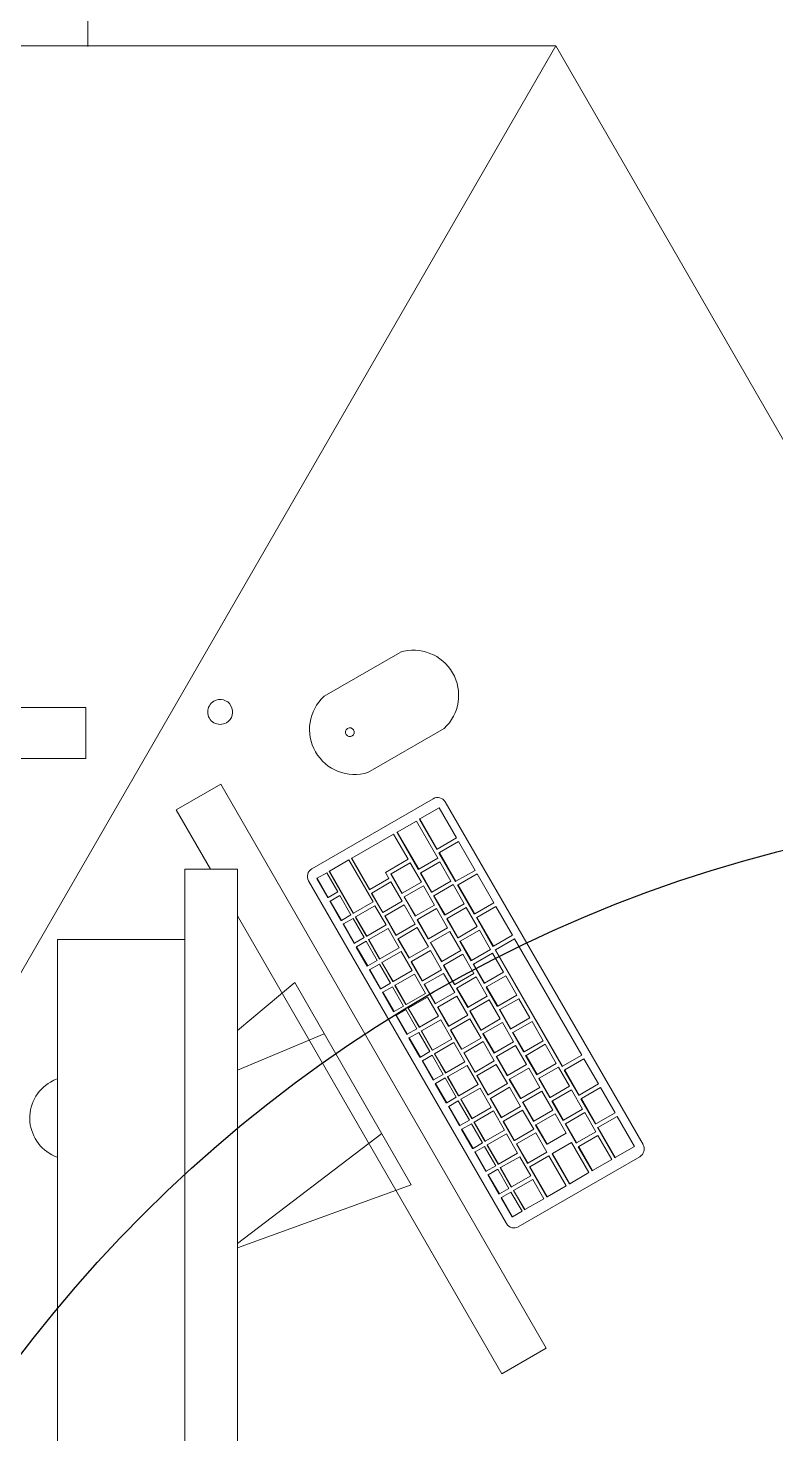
# Model space of a CAD drawing. Header units: millimetres. Extents: x 155920 to 295199, y -4084 to 97293.
# Drawn here: x 165375 to 165915, y 17481 to 18495 of the extents above; entities that cross this region are included whole.
import ezdxf

# ---------------------------------------------------------------- set-up
doc = ezdxf.new("R2010")
doc.units = ezdxf.units.MM
doc.header["$MEASUREMENT"] = 0
for name, color, linetype, lineweight in [('A-GENM', 8, 'CONTINUOUS', 9), ('E-ELEC-EQPM', 8, 'CONTINUOUS', 9), ('I-FURN', 8, 'CONTINUOUS', 9)]:
    doc.layers.add(name, color=color, linetype=linetype, lineweight=lineweight)
doc.layers.add('Social Distancing', color=7, linetype='CONTINUOUS')

msp = doc.modelspace()

# ---------------------------------------------------------------- linework, layer by layer
at = {"layer": 'A-GENM'}
for p, q in [((165643.6, 18044.7), (165588.7, 18013)), ((165620.4, 17958), (165675.4, 17989.8)), ((165667.4, 17939.1), (165579.8, 17888.5)), ((165671.7, 17932.5), (165657.9, 17924.5)), ((165684.2, 17910.8), (165671.7, 17932.5)), ((165818.9, 17689.5), (165676.1, 17936.8)), ((165655.3, 17923), (165641.5, 17915)), ((165670.8, 17896.2), (165655.3, 17923)), ((165657.6, 17924.3), (165657.9, 17924.5)), ((165670.1, 17902.7), (165657.6, 17924.3)), ((165657.9, 17924.5), (165670.4, 17902.8)), ((165638.9, 17913.5), (165608.7, 17896.1)), ((165649.4, 17895.4), (165638.9, 17913.5)), ((165641.2, 17914.9), (165641.5, 17915)), ((165656.7, 17888), (165641.2, 17914.9)), ((165641.5, 17915), (165657, 17888.2)), ((165670.1, 17902.7), (165670.4, 17902.8)), ((165670.4, 17902.8), (165684.2, 17910.8)), ((165685.7, 17908.2), (165671.9, 17900.2)), ((165697.7, 17887.4), (165685.7, 17908.2)), ((165606.6, 17894.9), (165592.5, 17886.8)), ((165624.1, 17864.6), (165606.6, 17894.9)), ((165608.5, 17896), (165608.7, 17896.1)), ((165621.5, 17873.4), (165608.5, 17896)), ((165608.7, 17896.1), (165621.7, 17873.6)), ((165633, 17885.9), (165649.4, 17895.4)), ((165650.9, 17892.8), (165637.1, 17884.8)), ((165658.9, 17878.9), (165650.9, 17892.8)), ((165657, 17888.2), (165670.8, 17896.2)), ((165672.3, 17893.6), (165658.5, 17885.6)), ((165671.6, 17900.1), (165671.9, 17900.2)), ((165683.6, 17879.3), (165671.6, 17900.1)), ((165671.9, 17900.2), (165683.9, 17879.5)), ((165680.3, 17879.7), (165672.3, 17893.6)), ((165590.6, 17885.6), (165583.7, 17881.7)), ((165598.6, 17871.8), (165590.6, 17885.6)), ((165592.3, 17886.6), (165592.5, 17886.8)), ((165609.8, 17856.3), (165592.3, 17886.6)), ((165592.5, 17886.8), (165610, 17856.5)), ((165635.5, 17881.6), (165633, 17885.9)), ((165636.9, 17884.6), (165637.1, 17884.8)), ((165644.9, 17870.8), (165636.9, 17884.6)), ((165637.1, 17884.8), (165645.1, 17870.9)), ((165656.7, 17888), (165657, 17888.2)), ((165658.2, 17885.4), (165658.5, 17885.6)), ((165666.2, 17871.6), (165658.2, 17885.4)), ((165658.5, 17885.6), (165666.5, 17871.7)), ((165683.9, 17879.5), (165697.7, 17887.4)), ((165699.2, 17884.8), (165685.4, 17876.9)), ((165711.2, 17864), (165699.2, 17884.8)), ((165577.5, 17879.8), (165720.3, 17632.6)), ((165583.4, 17881.5), (165583.7, 17881.7)), ((165591.4, 17867.7), (165583.4, 17881.5)), ((165583.7, 17881.7), (165591.7, 17867.8)), ((165591.7, 17867.8), (165598.6, 17871.8)), ((165621.5, 17873.4), (165621.7, 17873.6)), ((165621.7, 17873.6), (165635.5, 17881.6)), ((165637, 17879), (165623.2, 17871)), ((165645, 17865.1), (165637, 17879)), ((165645.1, 17870.9), (165658.9, 17878.9)), ((165660.4, 17876.3), (165646.6, 17868.3)), ((165668.4, 17862.4), (165660.4, 17876.3)), ((165666.2, 17871.6), (165666.5, 17871.7)), ((165666.5, 17871.7), (165680.3, 17879.7)), ((165681.8, 17877.1), (165668, 17869.1)), ((165689.8, 17863.2), (165681.8, 17877.1)), ((165683.6, 17879.3), (165683.9, 17879.5)), ((165685.1, 17876.7), (165685.4, 17876.9)), ((165697.1, 17855.9), (165685.1, 17876.7)), ((165685.4, 17876.9), (165697.4, 17856.1)), ((165591.4, 17867.7), (165591.7, 17867.8)), ((165592.9, 17865.1), (165593.2, 17865.2)), ((165600.9, 17851.2), (165592.9, 17865.1)), ((165600.1, 17869.2), (165593.2, 17865.2)), ((165593.2, 17865.2), (165601.2, 17851.3)), ((165608.1, 17855.3), (165600.1, 17869.2)), ((165610, 17856.5), (165624.1, 17864.6)), ((165625.4, 17861.8), (165611.5, 17853.9)), ((165623, 17870.8), (165623.2, 17871)), ((165631, 17857), (165623, 17870.8)), ((165623.2, 17871), (165631.2, 17857.1)), ((165633.4, 17848), (165625.4, 17861.8)), ((165631.2, 17857.1), (165645, 17865.1)), ((165646.5, 17862.5), (165632.7, 17854.5)), ((165644.9, 17870.8), (165645.1, 17870.9)), ((165646.4, 17868.2), (165646.6, 17868.3)), ((165654.4, 17854.3), (165646.4, 17868.2)), ((165654.5, 17848.6), (165646.5, 17862.5)), ((165646.6, 17868.3), (165654.6, 17854.5)), ((165654.6, 17854.5), (165668.4, 17862.4)), ((165667.7, 17869), (165668, 17869.1)), ((165675.7, 17855.1), (165667.7, 17869)), ((165668, 17869.1), (165676, 17855.3)), ((165676, 17855.3), (165689.8, 17863.2)), ((165697.4, 17856.1), (165711.2, 17864)), ((165712.7, 17861.4), (165698.9, 17853.5)), ((165724.7, 17840.7), (165712.7, 17861.4)), ((165600.9, 17851.2), (165601.2, 17851.3)), ((165601.2, 17851.3), (165608.1, 17855.3)), ((165609.6, 17852.7), (165602.7, 17848.7)), ((165617.6, 17838.9), (165609.6, 17852.7)), ((165609.8, 17856.3), (165610, 17856.5)), ((165611.3, 17853.7), (165611.5, 17853.9)), ((165619.3, 17839.9), (165611.3, 17853.7)), ((165611.5, 17853.9), (165619.5, 17840)), ((165631, 17857), (165631.2, 17857.1)), ((165632.5, 17854.4), (165632.7, 17854.5)), ((165640.5, 17840.5), (165632.5, 17854.4)), ((165632.7, 17854.5), (165640.7, 17840.7)), ((165654.4, 17854.3), (165654.6, 17854.5)), ((165655.9, 17851.7), (165656.1, 17851.9)), ((165663.9, 17837.9), (165655.9, 17851.7)), ((165669.9, 17859.8), (165656.1, 17851.9)), ((165656.1, 17851.9), (165664.1, 17838)), ((165677.9, 17846), (165669.9, 17859.8)), ((165675.7, 17855.1), (165676, 17855.3)), ((165677.2, 17852.5), (165677.5, 17852.7)), ((165685.2, 17838.7), (165677.2, 17852.5)), ((165691.3, 17860.6), (165677.5, 17852.7)), ((165677.5, 17852.7), (165685.5, 17838.8)), ((165699.3, 17846.8), (165691.3, 17860.6)), ((165697.1, 17855.9), (165697.4, 17856.1)), ((165698.6, 17853.3), (165698.9, 17853.5)), ((165710.6, 17832.5), (165698.6, 17853.3)), ((165698.9, 17853.5), (165710.9, 17832.7)), ((165602.4, 17848.6), (165602.7, 17848.7)), ((165610.4, 17834.7), (165602.4, 17848.6)), ((165602.7, 17848.7), (165610.7, 17834.9)), ((165619.5, 17840), (165633.4, 17848)), ((165634.9, 17845.4), (165621, 17837.4)), ((165642.9, 17831.5), (165634.9, 17845.4)), ((165640.7, 17840.7), (165654.5, 17848.6)), ((165656, 17846.1), (165642.2, 17838.1)), ((165664, 17832.2), (165656, 17846.1)), ((165664.1, 17838), (165677.9, 17846)), ((165679.4, 17843.4), (165665.6, 17835.4)), ((165687.4, 17829.5), (165679.4, 17843.4)), ((165685.5, 17838.8), (165699.3, 17846.8)), ((165700.8, 17844.2), (165687, 17836.2)), ((165708.8, 17830.3), (165700.8, 17844.2)), ((165610.4, 17834.7), (165610.7, 17834.9)), ((165610.7, 17834.9), (165617.6, 17838.9)), ((165611.9, 17832.1), (165612.2, 17832.3)), ((165619.9, 17818.3), (165611.9, 17832.1)), ((165619.1, 17836.3), (165612.2, 17832.3)), ((165612.2, 17832.3), (165620.2, 17818.4)), ((165627.1, 17822.4), (165619.1, 17836.3)), ((165619.3, 17839.9), (165619.5, 17840)), ((165620.8, 17837.3), (165621, 17837.4)), ((165628.8, 17823.4), (165620.8, 17837.3)), ((165621, 17837.4), (165629, 17823.5)), ((165629, 17823.5), (165642.9, 17831.5)), ((165640.5, 17840.5), (165640.7, 17840.7)), ((165642, 17837.9), (165642.2, 17838.1)), ((165650, 17824.1), (165642, 17837.9)), ((165642.2, 17838.1), (165650.2, 17824.2)), ((165650.2, 17824.2), (165664, 17832.2)), ((165663.9, 17837.9), (165664.1, 17838)), ((165665.4, 17835.3), (165665.6, 17835.4)), ((165673.4, 17821.4), (165665.4, 17835.3)), ((165665.6, 17835.4), (165673.6, 17821.6)), ((165685.2, 17838.7), (165685.5, 17838.8)), ((165686.7, 17836.1), (165687, 17836.2)), ((165694.7, 17822.2), (165686.7, 17836.1)), ((165687, 17836.2), (165695, 17822.4)), ((165710.6, 17832.5), (165710.9, 17832.7)), ((165710.9, 17832.7), (165724.7, 17840.7)), ((165726.2, 17838.1), (165712.4, 17830.1)), ((165774.7, 17754.1), (165726.2, 17838.1)), ((165620.2, 17818.4), (165627.1, 17822.4)), ((165628.8, 17823.4), (165629, 17823.5)), ((165630.3, 17820.8), (165630.5, 17821)), ((165644.4, 17828.9), (165630.5, 17821)), ((165630.5, 17821), (165638.5, 17807.1)), ((165652.4, 17815.1), (165644.4, 17828.9)), ((165650, 17824.1), (165650.2, 17824.2)), ((165651.5, 17821.5), (165651.7, 17821.6)), ((165659.5, 17807.6), (165651.5, 17821.5)), ((165665.5, 17829.6), (165651.7, 17821.6)), ((165651.7, 17821.6), (165659.7, 17807.8)), ((165673.5, 17815.7), (165665.5, 17829.6)), ((165673.4, 17821.4), (165673.6, 17821.6)), ((165673.6, 17821.6), (165687.4, 17829.5)), ((165688.9, 17826.9), (165675.1, 17819)), ((165696.9, 17813.1), (165688.9, 17826.9)), ((165694.7, 17822.2), (165695, 17822.4)), ((165695, 17822.4), (165708.8, 17830.3)), ((165710.3, 17827.7), (165696.5, 17819.8)), ((165718.3, 17813.9), (165710.3, 17827.7)), ((165712.1, 17830), (165712.4, 17830.1)), ((165760.6, 17745.9), (165712.1, 17830)), ((165712.4, 17830.1), (165760.9, 17746.1)), ((165619.9, 17818.3), (165620.2, 17818.4)), ((165621.4, 17815.7), (165621.7, 17815.8)), ((165629.4, 17801.8), (165621.4, 17815.7)), ((165628.6, 17819.8), (165621.7, 17815.8)), ((165621.7, 17815.8), (165629.7, 17802)), ((165636.6, 17806), (165628.6, 17819.8)), ((165638.3, 17807), (165630.3, 17820.8)), ((165638.5, 17807.1), (165652.4, 17815.1)), ((165653.9, 17812.5), (165640, 17804.5)), ((165661.9, 17798.6), (165653.9, 17812.5)), ((165659.7, 17807.8), (165673.5, 17815.7)), ((165675, 17813.1), (165661.2, 17805.2)), ((165674.9, 17818.8), (165675.1, 17819)), ((165682.9, 17805), (165674.9, 17818.8)), ((165683, 17799.3), (165675, 17813.1)), ((165675.1, 17819), (165683.1, 17805.1)), ((165683.1, 17805.1), (165696.9, 17813.1)), ((165696.2, 17819.6), (165696.5, 17819.8)), ((165704.2, 17805.8), (165696.2, 17819.6)), ((165696.5, 17819.8), (165704.5, 17805.9)), ((165704.5, 17805.9), (165718.3, 17813.9)), ((165719.8, 17811.3), (165706, 17803.3)), ((165727.8, 17797.4), (165719.8, 17811.3)), ((165629.4, 17801.8), (165629.7, 17802)), ((165629.7, 17802), (165636.6, 17806)), ((165638.1, 17803.4), (165631.2, 17799.4)), ((165646.1, 17789.5), (165638.1, 17803.4)), ((165638.3, 17807), (165638.5, 17807.1)), ((165639.8, 17804.4), (165640, 17804.5)), ((165647.8, 17790.5), (165639.8, 17804.4)), ((165640, 17804.5), (165648, 17790.6)), ((165659.5, 17807.6), (165659.7, 17807.8)), ((165661, 17805), (165661.2, 17805.2)), ((165669, 17791.2), (165661, 17805)), ((165661.2, 17805.2), (165669.2, 17791.3)), ((165682.9, 17805), (165683.1, 17805.1)), ((165684.4, 17802.4), (165684.6, 17802.5)), ((165692.4, 17788.5), (165684.4, 17802.4)), ((165698.4, 17810.5), (165684.6, 17802.5)), ((165684.6, 17802.5), (165692.6, 17788.6)), ((165706.4, 17796.6), (165698.4, 17810.5)), ((165704.2, 17805.8), (165704.5, 17805.9)), ((165705.7, 17803.2), (165706, 17803.3)), ((165713.7, 17789.3), (165705.7, 17803.2)), ((165706, 17803.3), (165714, 17789.4)), ((165630.9, 17799.2), (165631.2, 17799.4)), ((165638.9, 17785.4), (165630.9, 17799.2)), ((165631.2, 17799.4), (165639.2, 17785.5)), ((165647.8, 17790.5), (165648, 17790.6)), ((165648, 17790.6), (165661.9, 17798.6)), ((165663.4, 17796), (165649.5, 17788)), ((165671.4, 17782.2), (165663.4, 17796)), ((165669, 17791.2), (165669.2, 17791.3)), ((165669.2, 17791.3), (165683, 17799.3)), ((165684.5, 17796.7), (165670.7, 17788.7)), ((165692.5, 17782.8), (165684.5, 17796.7)), ((165692.6, 17788.6), (165706.4, 17796.6)), ((165707.9, 17794), (165694.1, 17786)), ((165715.9, 17780.2), (165707.9, 17794)), ((165714, 17789.4), (165727.8, 17797.4)), ((165729.3, 17794.8), (165715.5, 17786.9)), ((165737.3, 17781), (165729.3, 17794.8)), ((165638.9, 17785.4), (165639.2, 17785.5)), ((165639.2, 17785.5), (165646.1, 17789.5)), ((165640.4, 17782.8), (165640.7, 17782.9)), ((165648.4, 17768.9), (165640.4, 17782.8)), ((165647.6, 17786.9), (165640.7, 17782.9)), ((165640.7, 17782.9), (165648.7, 17769.1)), ((165655.6, 17773.1), (165647.6, 17786.9)), ((165649.3, 17787.9), (165649.5, 17788)), ((165657.3, 17774), (165649.3, 17787.9)), ((165649.5, 17788), (165657.5, 17774.2)), ((165657.5, 17774.2), (165671.4, 17782.2)), ((165670.5, 17788.6), (165670.7, 17788.7)), ((165678.5, 17774.7), (165670.5, 17788.6)), ((165670.7, 17788.7), (165678.7, 17774.9)), ((165678.7, 17774.9), (165692.5, 17782.8)), ((165692.4, 17788.5), (165692.6, 17788.6)), ((165693.9, 17785.9), (165694.1, 17786)), ((165701.9, 17772.1), (165693.9, 17785.9)), ((165694.1, 17786), (165702.1, 17772.2)), ((165713.7, 17789.3), (165714, 17789.4)), ((165715.2, 17786.7), (165715.5, 17786.9)), ((165723.2, 17772.9), (165715.2, 17786.7)), ((165715.5, 17786.9), (165723.5, 17773)), ((165723.5, 17773), (165737.3, 17781)), ((165648.7, 17769.1), (165655.6, 17773.1)), ((165657.1, 17770.5), (165650.2, 17766.5)), ((165665.1, 17756.6), (165657.1, 17770.5)), ((165657.3, 17774), (165657.5, 17774.2)), ((165658.8, 17771.5), (165659, 17771.6)), ((165666.8, 17757.6), (165658.8, 17771.5)), ((165672.9, 17779.6), (165659, 17771.6)), ((165659, 17771.6), (165667, 17757.7)), ((165680.9, 17765.7), (165672.9, 17779.6)), ((165678.5, 17774.7), (165678.7, 17774.9)), ((165680, 17772.1), (165680.2, 17772.3)), ((165688, 17758.3), (165680, 17772.1)), ((165694, 17780.2), (165680.2, 17772.3)), ((165680.2, 17772.3), (165688.2, 17758.4)), ((165702, 17766.4), (165694, 17780.2)), ((165701.9, 17772.1), (165702.1, 17772.2)), ((165702.1, 17772.2), (165715.9, 17780.2)), ((165717.4, 17777.6), (165703.6, 17769.6)), ((165725.4, 17763.7), (165717.4, 17777.6)), ((165723.2, 17772.9), (165723.5, 17773)), ((165724.7, 17770.3), (165725, 17770.4)), ((165732.7, 17756.4), (165724.7, 17770.3)), ((165738.8, 17778.4), (165725, 17770.4)), ((165725, 17770.4), (165733, 17756.5)), ((165746.8, 17764.5), (165738.8, 17778.4)), ((165648.4, 17768.9), (165648.7, 17769.1)), ((165649.9, 17766.3), (165650.2, 17766.5)), ((165657.9, 17752.5), (165649.9, 17766.3)), ((165650.2, 17766.5), (165658.2, 17752.6)), ((165667, 17757.7), (165680.9, 17765.7)), ((165682.4, 17763.1), (165668.5, 17755.1)), ((165690.4, 17749.3), (165682.4, 17763.1)), ((165688.2, 17758.4), (165702, 17766.4)), ((165703.5, 17763.8), (165689.7, 17755.8)), ((165703.4, 17769.5), (165703.6, 17769.6)), ((165711.4, 17755.6), (165703.4, 17769.5)), ((165711.5, 17749.9), (165703.5, 17763.8)), ((165703.6, 17769.6), (165711.6, 17755.7)), ((165711.6, 17755.7), (165725.4, 17763.7)), ((165726.9, 17761.1), (165713.1, 17753.1)), ((165734.9, 17747.3), (165726.9, 17761.1)), ((165733, 17756.5), (165746.8, 17764.5)), ((165748.3, 17761.9), (165734.5, 17753.9)), ((165756.3, 17748.1), (165748.3, 17761.9)), ((165657.9, 17752.5), (165658.2, 17752.6)), ((165658.2, 17752.6), (165665.1, 17756.6)), ((165659.4, 17749.9), (165659.7, 17750)), ((165667.4, 17736), (165659.4, 17749.9)), ((165666.6, 17754), (165659.7, 17750)), ((165659.7, 17750), (165667.7, 17736.2)), ((165674.6, 17740.1), (165666.6, 17754)), ((165666.8, 17757.6), (165667, 17757.7)), ((165668.3, 17755), (165668.5, 17755.1)), ((165676.3, 17741.1), (165668.3, 17755)), ((165668.5, 17755.1), (165676.5, 17741.3)), ((165688, 17758.3), (165688.2, 17758.4)), ((165689.5, 17755.7), (165689.7, 17755.8)), ((165697.5, 17741.8), (165689.5, 17755.7)), ((165689.7, 17755.8), (165697.7, 17741.9)), ((165697.7, 17741.9), (165711.5, 17749.9)), ((165711.4, 17755.6), (165711.6, 17755.7)), ((165712.9, 17753), (165713.1, 17753.1)), ((165720.9, 17739.1), (165712.9, 17753)), ((165713.1, 17753.1), (165721.1, 17739.3)), ((165732.7, 17756.4), (165733, 17756.5)), ((165734.2, 17753.8), (165734.5, 17753.9)), ((165742.2, 17739.9), (165734.2, 17753.8)), ((165734.5, 17753.9), (165742.5, 17740.1)), ((165760.9, 17746.1), (165774.7, 17754.1)), ((165776.2, 17751.5), (165762.4, 17743.5)), ((165786.7, 17733.3), (165776.2, 17751.5)), ((165667.7, 17736.2), (165674.6, 17740.1)), ((165676.3, 17741.1), (165676.5, 17741.3)), ((165676.5, 17741.3), (165690.4, 17749.3)), ((165691.9, 17746.7), (165678, 17738.7)), ((165699.9, 17732.8), (165691.9, 17746.7)), ((165697.5, 17741.8), (165697.7, 17741.9)), ((165713, 17747.3), (165699.2, 17739.3)), ((165721, 17733.5), (165713, 17747.3)), ((165721.1, 17739.3), (165734.9, 17747.3)), ((165736.4, 17744.7), (165722.6, 17736.7)), ((165744.4, 17730.8), (165736.4, 17744.7)), ((165742.2, 17739.9), (165742.5, 17740.1)), ((165742.5, 17740.1), (165756.3, 17748.1)), ((165757.8, 17745.5), (165744, 17737.5)), ((165765.8, 17731.6), (165757.8, 17745.5)), ((165760.6, 17745.9), (165760.9, 17746.1)), ((165762.1, 17743.3), (165762.4, 17743.5)), ((165772.6, 17725.2), (165762.1, 17743.3)), ((165762.4, 17743.5), (165772.9, 17725.3)), ((165667.4, 17736), (165667.7, 17736.2)), ((165668.9, 17733.4), (165669.2, 17733.6)), ((165676.9, 17719.6), (165668.9, 17733.4)), ((165676.1, 17737.6), (165669.2, 17733.6)), ((165669.2, 17733.6), (165677.2, 17719.7)), ((165684.1, 17723.7), (165676.1, 17737.6)), ((165677.8, 17738.5), (165678, 17738.7)), ((165685.8, 17724.7), (165677.8, 17738.5)), ((165678, 17738.7), (165686, 17724.8)), ((165686, 17724.8), (165699.9, 17732.8)), ((165701.4, 17730.2), (165687.5, 17722.2)), ((165699, 17739.2), (165699.2, 17739.3)), ((165707, 17725.3), (165699, 17739.2)), ((165699.2, 17739.3), (165707.2, 17725.5)), ((165709.4, 17716.3), (165701.4, 17730.2)), ((165707.2, 17725.5), (165721, 17733.5)), ((165722.5, 17730.9), (165708.7, 17722.9)), ((165720.9, 17739.1), (165721.1, 17739.3)), ((165722.4, 17736.5), (165722.6, 17736.7)), ((165730.4, 17722.7), (165722.4, 17736.5)), ((165730.5, 17717), (165722.5, 17730.9)), ((165722.6, 17736.7), (165730.6, 17722.8)), ((165730.6, 17722.8), (165744.4, 17730.8)), ((165743.7, 17737.3), (165744, 17737.5)), ((165751.7, 17723.5), (165743.7, 17737.3)), ((165744, 17737.5), (165752, 17723.6)), ((165752, 17723.6), (165765.8, 17731.6)), ((165772.9, 17725.3), (165786.7, 17733.3)), ((165788.2, 17730.7), (165774.4, 17722.7)), ((165798.7, 17712.5), (165788.2, 17730.7)), ((165676.9, 17719.6), (165677.2, 17719.7)), ((165677.2, 17719.7), (165684.1, 17723.7)), ((165685.6, 17721.1), (165678.7, 17717.1)), ((165693.6, 17707.2), (165685.6, 17721.1)), ((165685.8, 17724.7), (165686, 17724.8)), ((165687.3, 17722.1), (165687.5, 17722.2)), ((165695.3, 17708.2), (165687.3, 17722.1)), ((165687.5, 17722.2), (165695.5, 17708.4)), ((165707, 17725.3), (165707.2, 17725.5)), ((165708.5, 17722.8), (165708.7, 17722.9)), ((165716.5, 17708.9), (165708.5, 17722.8)), ((165708.7, 17722.9), (165716.7, 17709)), ((165730.4, 17722.7), (165730.6, 17722.8)), ((165731.9, 17720.1), (165732.1, 17720.2)), ((165739.9, 17706.2), (165731.9, 17720.1)), ((165745.9, 17728.2), (165732.1, 17720.2)), ((165732.1, 17720.2), (165740.1, 17706.4)), ((165753.9, 17714.4), (165745.9, 17728.2)), ((165751.7, 17723.5), (165752, 17723.6)), ((165753.2, 17720.9), (165753.5, 17721)), ((165761.2, 17707), (165753.2, 17720.9)), ((165767.3, 17729), (165753.5, 17721)), ((165753.5, 17721), (165761.5, 17707.2)), ((165775.3, 17715.2), (165767.3, 17729)), ((165772.6, 17725.2), (165772.9, 17725.3)), ((165774.1, 17722.6), (165774.4, 17722.7)), ((165784.6, 17704.4), (165774.1, 17722.6)), ((165774.4, 17722.7), (165784.9, 17704.5)), ((165678.4, 17717), (165678.7, 17717.1)), ((165686.4, 17703.1), (165678.4, 17717)), ((165678.7, 17717.1), (165686.7, 17703.2)), ((165695.5, 17708.4), (165709.4, 17716.3)), ((165710.9, 17713.8), (165697, 17705.8)), ((165718.9, 17699.9), (165710.9, 17713.8)), ((165716.7, 17709), (165730.5, 17717)), ((165732, 17714.4), (165718.2, 17706.4)), ((165740, 17700.6), (165732, 17714.4)), ((165740.1, 17706.4), (165753.9, 17714.4)), ((165755.4, 17711.8), (165741.6, 17703.8)), ((165763.4, 17697.9), (165755.4, 17711.8)), ((165761.5, 17707.2), (165775.3, 17715.2)), ((165776.8, 17712.6), (165763, 17704.6)), ((165784.8, 17698.7), (165776.8, 17712.6)), ((165784.9, 17704.5), (165798.7, 17712.5)), ((165800.2, 17709.9), (165786.4, 17701.9)), ((165812.7, 17688.2), (165800.2, 17709.9)), ((165686.4, 17703.1), (165686.7, 17703.2)), ((165686.7, 17703.2), (165693.6, 17707.2)), ((165687.9, 17700.5), (165688.2, 17700.7)), ((165695.9, 17686.7), (165687.9, 17700.5)), ((165695.1, 17704.6), (165688.2, 17700.7)), ((165688.2, 17700.7), (165696.2, 17686.8)), ((165703.1, 17690.8), (165695.1, 17704.6)), ((165695.3, 17708.2), (165695.5, 17708.4)), ((165696.8, 17705.6), (165697, 17705.8)), ((165704.8, 17691.8), (165696.8, 17705.6)), ((165697, 17705.8), (165705, 17691.9)), ((165705, 17691.9), (165718.9, 17699.9)), ((165716.5, 17708.9), (165716.7, 17709)), ((165718, 17706.3), (165718.2, 17706.4)), ((165726, 17692.4), (165718, 17706.3)), ((165718.2, 17706.4), (165726.2, 17692.6)), ((165726.2, 17692.6), (165740, 17700.6)), ((165739.9, 17706.2), (165740.1, 17706.4)), ((165741.4, 17703.6), (165741.6, 17703.8)), ((165749.4, 17689.8), (165741.4, 17703.6)), ((165741.6, 17703.8), (165749.6, 17689.9)), ((165761.2, 17707), (165761.5, 17707.2)), ((165762.7, 17704.4), (165763, 17704.6)), ((165770.7, 17690.6), (165762.7, 17704.4)), ((165763, 17704.6), (165771, 17690.7)), ((165784.6, 17704.4), (165784.9, 17704.5)), ((165786.1, 17701.8), (165786.4, 17701.9)), ((165798.6, 17680.1), (165786.1, 17701.8)), ((165786.4, 17701.9), (165798.9, 17680.3)), ((165696.2, 17686.8), (165703.1, 17690.8)), ((165704.8, 17691.8), (165705, 17691.9)), ((165706.3, 17689.2), (165706.5, 17689.3)), ((165714.3, 17675.3), (165706.3, 17689.2)), ((165720.4, 17697.3), (165706.5, 17689.3)), ((165706.5, 17689.3), (165714.5, 17675.5)), ((165728.4, 17683.4), (165720.4, 17697.3)), ((165726, 17692.4), (165726.2, 17692.6)), ((165727.5, 17689.8), (165727.7, 17690)), ((165735.5, 17676), (165727.5, 17689.8)), ((165741.5, 17698), (165727.7, 17690)), ((165727.7, 17690), (165735.7, 17676.1)), ((165749.5, 17684.1), (165741.5, 17698)), ((165749.4, 17689.8), (165749.6, 17689.9)), ((165749.6, 17689.9), (165763.4, 17697.9)), ((165767.4, 17691), (165753.6, 17683)), ((165779.9, 17669.3), (165767.4, 17691)), ((165770.7, 17690.6), (165771, 17690.7)), ((165771, 17690.7), (165784.8, 17698.7)), ((165786.3, 17696.1), (165772.5, 17688.1)), ((165796.3, 17678.8), (165786.3, 17696.1)), ((165695.9, 17686.7), (165696.2, 17686.8)), ((165697.4, 17684.1), (165697.7, 17684.2)), ((165705.4, 17670.2), (165697.4, 17684.1)), ((165704.6, 17688.2), (165697.7, 17684.2)), ((165697.7, 17684.2), (165705.7, 17670.3)), ((165712.6, 17674.3), (165704.6, 17688.2)), ((165714.5, 17675.5), (165728.4, 17683.4)), ((165729.9, 17680.8), (165716, 17672.9)), ((165728.9, 17630.2), (165816.5, 17680.8)), ((165737.9, 17667), (165729.9, 17680.8)), ((165735.7, 17676.1), (165749.5, 17684.1)), ((165751, 17681.5), (165737.2, 17673.5)), ((165763.5, 17659.8), (165751, 17681.5)), ((165753.4, 17682.9), (165753.6, 17683)), ((165765.9, 17661.2), (165753.4, 17682.9)), ((165753.6, 17683), (165766.1, 17661.3)), ((165772.2, 17688), (165772.5, 17688.1)), ((165782.2, 17670.7), (165772.2, 17688)), ((165772.5, 17688.1), (165782.5, 17670.8)), ((165798.6, 17680.1), (165798.9, 17680.3)), ((165798.9, 17680.3), (165812.7, 17688.2)), ((165705.4, 17670.2), (165705.7, 17670.3)), ((165705.7, 17670.3), (165712.6, 17674.3)), ((165714.1, 17671.7), (165707.2, 17667.7)), ((165722.1, 17657.9), (165714.1, 17671.7)), ((165714.3, 17675.3), (165714.5, 17675.5)), ((165715.8, 17672.7), (165716, 17672.9)), ((165723.8, 17658.9), (165715.8, 17672.7)), ((165716, 17672.9), (165724, 17659)), ((165735.5, 17676), (165735.7, 17676.1)), ((165737, 17673.4), (165737.2, 17673.5)), ((165749.5, 17651.7), (165737, 17673.4)), ((165737.2, 17673.5), (165749.7, 17651.9)), ((165766.1, 17661.3), (165779.9, 17669.3)), ((165782.2, 17670.7), (165782.5, 17670.8)), ((165782.5, 17670.8), (165796.3, 17678.8)), ((165706.9, 17667.6), (165707.2, 17667.7)), ((165714.9, 17653.7), (165706.9, 17667.6)), ((165707.2, 17667.7), (165715.2, 17653.9)), ((165723.8, 17658.9), (165724, 17659)), ((165724, 17659), (165737.9, 17667)), ((165739.4, 17664.4), (165725.5, 17656.4)), ((165747.4, 17650.5), (165739.4, 17664.4)), ((165749.7, 17651.9), (165763.5, 17659.8)), ((165765.9, 17661.2), (165766.1, 17661.3)), ((165714.9, 17653.7), (165715.2, 17653.9)), ((165715.2, 17653.9), (165722.1, 17657.9)), ((165716.4, 17651.1), (165716.7, 17651.3)), ((165724.4, 17637.3), (165716.4, 17651.1)), ((165723.6, 17655.3), (165716.7, 17651.3)), ((165716.7, 17651.3), (165724.7, 17637.4)), ((165731.6, 17641.4), (165723.6, 17655.3)), ((165725.3, 17656.3), (165725.5, 17656.4)), ((165733.3, 17642.4), (165725.3, 17656.3)), ((165725.5, 17656.4), (165733.5, 17642.6)), ((165733.5, 17642.6), (165747.4, 17650.5)), ((165749.5, 17651.7), (165749.7, 17651.9)), ((165724.7, 17637.4), (165731.6, 17641.4)), ((165733.3, 17642.4), (165733.5, 17642.6)), ((165724.4, 17637.3), (165724.7, 17637.4))]:
    msp.add_line(p, q, dxfattribs=at)
for centre, radius, start, end in [((165653.3, 18013.7), 32.5, 312.6804, 107.3196), ((165610.7, 17989.1), 32.5, 132.6804, 287.3196), ((165607.3, 17987.1), 3.16, 120, 300), ((165607.3, 17987.1), 3.16, 300, 120), ((165670.6, 17933.6), 6.35, 30, 120), ((165583, 17883), 6.35, 120, 210), ((165813.4, 17686.3), 6.35, 300, 30), ((165725.8, 17635.7), 6.35, 210, 300)]:
    msp.add_arc(centre, radius, start, end, dxfattribs=at)
at = {"layer": 'E-ELEC-EQPM'}
for p, q in [((165488.1, 17888.3), (165526.2, 17888.3)), ((165488.1, 17837.5), (165488.1, 17888.3)), ((165488.1, 17888.3), (165526.2, 17888.3)), ((165488.1, 17088.3), (165488.1, 17888.3)), ((165526.2, 17888.3), (165526.2, 17088.3)), ((165526.2, 17888.3), (165526.2, 17088.3)), ((165396.2, 17837.5), (165488.1, 17837.5)), ((165396.2, 17139.1), (165396.2, 17837.5)), ((165396.2, 17139.1), (165396.2, 17837.5)), ((165396.2, 17837.5), (165488.1, 17837.5))]:
    msp.add_line(p, q, dxfattribs=at)
at = {"layer": 'I-FURN'}
for p, q in [((165755.9, 18482.2), (164605.9, 18482.2)), ((165200.9, 17520.9), (165755.9, 18482.2)), ((165755.9, 18482.2), (165200.9, 17520.9)), ((166330.9, 17486.3), (165755.9, 18482.2)), ((165416.7, 18005), (164946.8, 18005)), ((165416.7, 17968), (165416.7, 18005)), ((165362.1, 17968), (165416.7, 17968)), ((165482, 17931.1), (165514.1, 17949.7)), ((165749, 17542.7), (165514.1, 17949.7)), ((165482, 17931.1), (165506.7, 17888.3)), ((165526.2, 17854.5), (165716.9, 17524.2)), ((165526.2, 17771.8), (165567.5, 17806.4)), ((165567.5, 17806.4), (165651.6, 17660.6)), ((165588.8, 17769.5), (165526.2, 17743.3)), ((165630.3, 17697.5), (165526.2, 17618.2)), ((165651.6, 17660.6), (165526.2, 17615)), ((165716.9, 17524.2), (165749, 17542.7))]:
    msp.add_line(p, q, dxfattribs=at)
for centre, radius, start, end in [((165513.7, 18001.7), 9, 120, 300), ((165513.7, 18001.7), 9, 300, 120), ((165406.3, 17708.7), 30, 120, 250.2298), ((165406.3, 17708.7), 30, 109.7702, 120)]:
    msp.add_arc(centre, radius, start, end, dxfattribs=at)
msp.add_open_spline([(165418.3, 18755.6), (165418.3, 18754.9), (165418.3, 18751.7), (165418.3, 18745.8), (165418.3, 18738), (165418.3, 18730.3), (165418.3, 18720.2), (165418.3, 18707.8), (165418.3, 18695.6), (165418.3, 18685.7), (165418.3, 18678.1), (165418.3, 18670.5), (165418.3, 18660.4), (165418.3, 18648), (165418.3, 18633.1), (165418.3, 18618), (165418.3, 18602.8), (165418.3, 18587.8), (165418.3, 18575.3), (165418.3, 18565.2), (165418.3, 18557.6), (165418.3, 18550), (165418.3, 18539.9), (165418.3, 18527.5), (165418.3, 18515), (165418.3, 18504.9), (165418.3, 18497.3), (165418.3, 18489.7), (165418.3, 18484.6), (165418.3, 18482), (165418.3, 18481.9)], degree=3, knots=[-0.8977274, -0.8977274, -0.8977274, -0.8977274, -0.8928571, -0.875, -0.8571429, -0.8392857, -0.8214286, -0.7857143, -0.75, -0.7321429, -0.7142857, -0.6964286, -0.6785714, -0.6428571, -0.6071429, -0.5714286, -0.5357143, -0.5, -0.4642857, -0.4464286, -0.4285714, -0.4107143, -0.3928571, -0.3571429, -0.3214286, -0.3035714, -0.2857143, -0.2678571, -0.25, -0.2492433, -0.2492433, -0.2492433, -0.2492433], dxfattribs=at)
at = {"layer": 'Social Distancing'}
msp.add_circle((166165.5, 16932.3), 1000, dxfattribs=at)
msp.add_circle((166165.5, 16932.3), 1000, dxfattribs=at)

doc.saveas('drawing.dxf')
